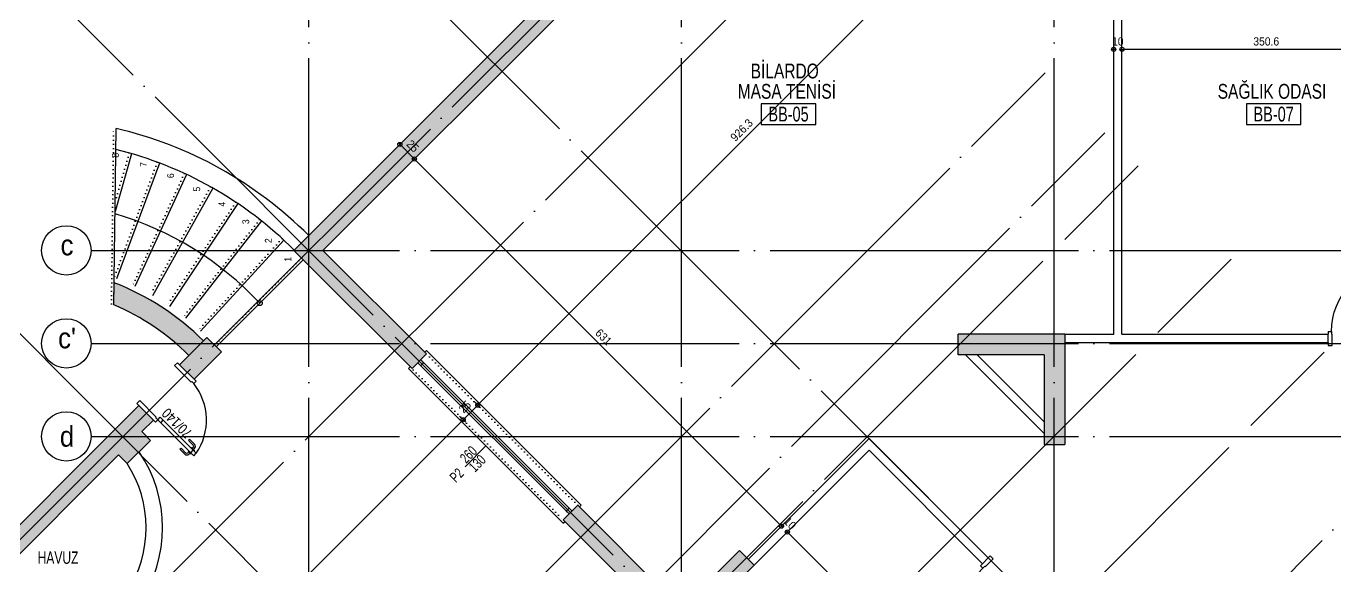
# Model space of a CAD drawing. Extents: x 460786 to 545292, y 30998 to 41694.
# Drawn here: x 477476 to 479067, y 39945 to 40601 of the extents above; entities that cross this region are included whole.
import ezdxf
from ezdxf.enums import TextEntityAlignment as Align

# ---------------------------------------------------------------- set-up
doc = ezdxf.new("R2010")
doc.units = 0
doc.header["$LTSCALE"] = 50
doc.header["$MEASUREMENT"] = 0
doc.header["$PDMODE"] = 35
doc.linetypes.add('DASHDOT', pattern=[5.5, 5, -0.25, 0, -0.25])
doc.linetypes.add('DASHED', pattern=[0.1, 0, -0.1])
doc.layers.get('0').update_dxf_attribs({"linetype": 'CONTINUOUS'})
doc.layers.get('Defpoints').update_dxf_attribs({"linetype": 'CONTINUOUS'})
for name, color, linetype in [('A-Aks Balonu', 2, 'CONTINUOUS'), ('A-Aks Dikey', 12, 'DASHDOT'), ('A-Aks Yatay', 12, 'DASHDOT'), ('A-Betonarme', 6, 'CONTINUOUS'), ('A-Cam', 160, 'CONTINUOUS'), ('A-Dash', 9, 'DASHED'), ('A-Duvar', 7, 'CONTINUOUS'), ('A-Gör 2', 40, 'CONTINUOUS'), ('A-Gör 4', 75, 'CONTINUOUS'), ('A-Kapı', 2, 'CONTINUOUS'), ('A-mahal adi', 1, 'CONTINUOUS'), ('A-mahal no', 4, 'CONTINUOUS'), ('A-Merdiven', 11, 'CONTINUOUS'), ('A-Olcu  IC Yatay', 8, 'CONTINUOUS'), ('A-Olcu Ic Dikey', 8, 'CONTINUOUS'), ('A-Poz-Kapı', 4, 'CONTINUOUS'), ('A-Poz-Pen', 4, 'CONTINUOUS'), ('A-Tarama 1', 9, 'CONTINUOUS'), ('A-Yazı 1', 200, 'CONTINUOUS'), ('A-Yazı Merdiven', 4, 'CONTINUOUS')]:
    doc.layers.add(name, color=color, linetype=linetype)
doc.styles.add('blkan', font='arial.ttf', dxfattribs={"width": 0.9, "height": 12.5})
doc.styles.get("Standard").update_dxf_attribs({"font": 'arial.ttf', "width": 0.9})
doc.dimstyles.new('EXIT', dxfattribs={"dimscale": 50, "dimtxt": 0.23, "dimasz": 0.03, "dimexe": 0.125, "dimexo": 0.5, "dimgap": 0.09, "dimtad": 1, "dimzin": 1, "dimdsep": 46, "dimtxsty": 'Standard', "dimblk": 'TICK', "dimcen": 0.2, "dimadec": 0, "dimazin": 0, "dimtfac": 1, "dimtix": 1, "dimtofl": 0, "dimtmove": 2, "dimatfit": 3, "dimldrblk": 'TICK', "dimfxl": 1, "dimtolj": 1, "dimtzin": 1, "dimarcsym": 0})
pattern_1 = [(225, (-999.023, 1950.459), (5.30330086, -5.30330086), []), (225, (-1004.3264, 1950.459), (5.30330086, -5.30330086), [3.75, -1.875])]

# ---------------------------------------------------------------- blocks, each defined once
blk = doc.blocks.new('aks')
blk.add_circle((-0.8, 38.6), 60)
at = {"width": 0.9}
blk.add_attdef('AKSNO', text='', height=50, dxfattribs=at).set_placement((-0.8, 38.6), align=Align.MIDDLE_CENTER)
blk = doc.blocks.new('poz-pk1')
blk.add_line((24.3, 28.7), (24.3, -5.7))
at = {"width": 0.7}
for p in [(17, 10), (31.5, 10)]:
    blk.add_attdef('YAZı', text='', height=12, rotation=90, dxfattribs=at).set_placement(p, align=Align.MIDDLE_CENTER)
blk.add_attdef('POZ', text='', height=12, dxfattribs=at).set_placement((24.3, -14.4), align=Align.MIDDLE_CENTER)
blk = doc.blocks.new('kapı L 90p 10')
at = {"ltscale": 20}
for p, q in [((1.5, 79.9), (3.2, 79.9)), ((3.2, 81.4), (4, 81.4)), ((3.2, 81.4), (3.2, 76.4)), ((4, 85.4), (8.2, 85.4)), ((4, 3.5), (4, 85.4)), ((4, 80.2), (8.2, 80.2)), ((8.2, 3.5), (8.2, 85.4)), ((9, 81.4), (8.2, 81.4)), ((9, 81.4), (9, 76.4)), ((10.7, 79.9), (9, 79.9)), ((-2.5, 75.9), (-2.5, 67.9)), ((-2.5, 67.9), (-0.5, 67.9)), ((-0.5, 75.9), (-0.5, 67.9)), ((1.5, 77.9), (3.2, 77.9)), ((3.2, 76.4), (4, 76.4)), ((3.2, 76.4), (4, 76.4)), ((9, 76.4), (8.2, 76.4)), ((10.7, 77.9), (9, 77.9)), ((12.7, 75.9), (12.7, 67.9)), ((14.7, 67.9), (12.7, 67.9)), ((14.7, 75.9), (14.7, 67.9)), ((0, 3.5), (4, 3.5)), ((0, 3.5), (0, 0)), ((4, 8.7), (8.2, 8.7)), ((4, 3.5), (8.2, 3.5)), ((4, 3.5), (4, 0)), ((90, 3.5), (86, 3.5)), ((86, 3.5), (86, 0)), ((90, 3.5), (90, 0)), ((4, 0), (5, 0)), ((5, -13.5), (5, 0)), ((85, -13.5), (85, 0)), ((86, 0), (85, 0))]:
    blk.add_line(p, q, dxfattribs=at)
for p, q in [((0, -10), (0, -13.5)), ((0, -13.5), (5, -13.5)), ((90, -13.5), (85, -13.5)), ((90, -10), (90, -13.5))]:
    blk.add_line(p, q)
for centre, radius, start, end in [((1.5, 75.9), 4, 90, 180), ((10.7, 75.9), 4, 0, 90), ((1.5, 75.9), 2, 90, 180), ((10.7, 75.9), 2, 0, 90)]:
    blk.add_arc(centre, radius, start, end, dxfattribs=at)
blk.add_arc((4, 3.5), 82, 0, 87.0641)
at = {"layer": 'A-Poz-Kapı', "width": 0.8}
blk.add_attdef('POZNO', (25, -10), '', height=12.5, rotation=90, dxfattribs=at)
blk = doc.blocks.new('mahal adı')
at = {"layer": 'A-mahal no'}
blk.add_lwpolyline([(-75.6, -73.4), (89.9, -73.4), (89.9, -10.9), (-75.6, -10.9)], close=True, dxfattribs=at)
at = {"layer": 'A-mahal adi', "width": 0.75}
for p in [(2.1, 88.8), (2.1, 27)]:
    blk.add_attdef('MAHALADI', text='', height=45, dxfattribs=at).set_placement(p, align=Align.MIDDLE_CENTER)
at = {"layer": 'A-mahal no', "width": 0.7}
blk.add_attdef('MAHALNO', text='', height=45, dxfattribs=at).set_placement((7.1, -42.1), align=Align.MIDDLE_CENTER)
blk = doc.blocks.new('TICK', base_point=(53.7, 38.1))
blk.add_line((55.4, 38.1), (52, 38.1))
blk.add_circle((53.7, 38.1), 1.67)
blk = doc.blocks.new('*D841')
at = {"layer": 'A-Olcu  IC Yatay', "color": 0, "lineweight": -2, "transparency": 16777216}
for p, q in [((478807.9, 40557.5), (478807.9, 40578.7)), ((479158.6, 40557.5), (479158.6, 40578.7)), ((479157.1, 40572.5), (478809.4, 40572.5))]:
    blk.add_line(p, q, dxfattribs=at)
at = {"layer": 'Defpoints', "color": 0, "transparency": 16777216}
for p in [(478807.9, 40572.5), (478807.9, 40532.5), (479158.6, 40532.5)]:
    blk.add_point(p, dxfattribs=at)
at = {"layer": 'A-Olcu  IC Yatay', "color": 0, "lineweight": -2, "transparency": 16777216, "xscale": 1.5, "yscale": 1.5, "zscale": 1.5}
for p, rotation in [((478807.9, 40572.5), 180.0000000000499), ((479158.6, 40572.5), 4.996003610813204e-11)]:
    blk.add_blockref('TICK', p, dxfattribs=dict(at, rotation=rotation))
at = {"layer": 'A-Olcu  IC Yatay', "color": 0, "transparency": 16777216, "insert": (478983.3, 40582.1), "char_height": 10, "attachment_point": 5}
blk.add_mtext('\\A1;350.6', dxfattribs=at)
blk = doc.blocks.new('*D842')
at = {"layer": 'A-Olcu  IC Yatay', "color": 0, "lineweight": -2, "transparency": 16777216}
for p, q in [((478797.9, 40557.5), (478797.9, 40578.7)), ((478807.9, 40557.5), (478807.9, 40578.7)), ((478796.4, 40572.5), (478794.9, 40572.5)), ((478809.4, 40572.5), (478810.9, 40572.5))]:
    blk.add_line(p, q, dxfattribs=at)
at = {"layer": 'Defpoints', "color": 0, "transparency": 16777216}
for p in [(478807.9, 40572.5), (478797.9, 40532.5), (478807.9, 40532.5)]:
    blk.add_point(p, dxfattribs=at)
at = {"layer": 'A-Olcu  IC Yatay', "color": 0, "lineweight": -2, "transparency": 16777216, "xscale": 1.5, "yscale": 1.5, "zscale": 1.5}
blk.add_blockref('TICK', (478797.9, 40572.5), dxfattribs=at)
at = {"layer": 'A-Olcu  IC Yatay', "color": 0, "lineweight": -2, "transparency": 16777216, "xscale": 1.5, "yscale": 1.5, "zscale": 1.5, "rotation": 180}
blk.add_blockref('TICK', (478807.9, 40572.5), dxfattribs=at)
at = {"layer": 'A-Olcu  IC Yatay', "color": 0, "transparency": 16777216, "insert": (478802.9, 40582.1), "char_height": 10, "attachment_point": 5}
blk.add_mtext('\\A1;10', dxfattribs=at)
blk = doc.blocks.new('*D899')
at = {"layer": 'A-Olcu  IC Yatay', "color": 0, "lineweight": -2, "transparency": 16777216}
for p, q in [((477326.4, 39441.5), (478006.3, 40121.4)), ((478010.5, 40119.3), (478002.9, 40126.9)), ((477328.5, 39437.3), (477320.9, 39444.9))]:
    blk.add_line(p, q, dxfattribs=at)
at = {"layer": 'Defpoints', "color": 0, "transparency": 16777216}
for p in [(478007.3, 40122.4), (478028.2, 40101.6), (477346.2, 39419.6)]:
    blk.add_point(p, dxfattribs=at)
at = {"layer": 'A-Olcu  IC Yatay', "color": 0, "lineweight": -2, "transparency": 16777216, "xscale": 1.5, "yscale": 1.5, "zscale": 1.5}
for p, rotation in [((478007.3, 40122.4), 44.99999999929125), ((477325.3, 39440.4), 224.9999999992912)]:
    blk.add_blockref('TICK', p, dxfattribs=dict(at, rotation=rotation))
at = {"layer": 'A-Olcu  IC Yatay', "color": 0, "transparency": 16777216, "insert": (477659.5, 39788.2), "char_height": 10, "attachment_point": 5, "rotation": 45}
blk.add_mtext('\\A1;964.5', dxfattribs=at)
blk = doc.blocks.new('*D901')
at = {"layer": 'A-Olcu  IC Yatay', "color": 0, "lineweight": -2, "transparency": 16777216}
for p, q in [((478023.9, 40139.1), (478008.4, 40123.5)), ((478028.2, 40136.9), (478020.6, 40144.5)), ((478010.5, 40119.3), (478002.9, 40126.9))]:
    blk.add_line(p, q, dxfattribs=at)
at = {"layer": 'Defpoints', "color": 0, "transparency": 16777216}
for p in [(478007.3, 40122.4), (478045.8, 40119.3), (478028.2, 40101.6)]:
    blk.add_point(p, dxfattribs=at)
at = {"layer": 'A-Olcu  IC Yatay', "color": 0, "lineweight": -2, "transparency": 16777216, "xscale": 1.5, "yscale": 1.5, "zscale": 1.5}
for p, rotation in [((478025, 40140.1), 44.99999999948122), ((478007.3, 40122.4), 224.9999999994812)]:
    blk.add_blockref('TICK', p, dxfattribs=dict(at, rotation=rotation))
at = {"layer": 'A-Olcu  IC Yatay', "color": 0, "transparency": 16777216, "insert": (478009.4, 40138.1), "char_height": 10, "attachment_point": 5, "rotation": 45}
blk.add_mtext('\\A1;25', dxfattribs=at)
blk = doc.blocks.new('*D902')
at = {"layer": 'A-Olcu  IC Yatay', "color": 0, "lineweight": -2, "transparency": 16777216}
for p, q in [((478683.1, 40791.9), (478675.5, 40799.5)), ((478026.1, 40141.2), (478678.9, 40794)), ((478028.2, 40136.9), (478020.6, 40144.5))]:
    blk.add_line(p, q, dxfattribs=at)
at = {"layer": 'Defpoints', "color": 0, "transparency": 16777216}
for p in [(478680, 40795.1), (478700.8, 40774.2), (478045.8, 40119.3)]:
    blk.add_point(p, dxfattribs=at)
at = {"layer": 'A-Olcu  IC Yatay', "color": 0, "lineweight": -2, "transparency": 16777216, "xscale": 1.5, "yscale": 1.5, "zscale": 1.5}
for p, rotation in [((478680, 40795.1), 44.99999999943734), ((478025, 40140.1), 224.9999999994373)]:
    blk.add_blockref('TICK', p, dxfattribs=dict(at, rotation=rotation))
at = {"layer": 'A-Olcu  IC Yatay', "color": 0, "transparency": 16777216, "insert": (478345.7, 40474.4), "char_height": 10, "attachment_point": 5, "rotation": 45}
blk.add_mtext('\\A1;926.3', dxfattribs=at)
blk = doc.blocks.new('*D913')
at = {"layer": 'A-Olcu Ic Dikey', "color": 0, "lineweight": -2, "transparency": 16777216}
for p, q in [((477941.4, 40432.7), (477943.6, 40434.9)), ((477949.1, 40438.2), (478393.1, 39994.2)), ((478387.6, 39986.5), (478389.8, 39988.7))]:
    blk.add_line(p, q, dxfattribs=at)
at = {"layer": 'Defpoints', "color": 0, "transparency": 16777216}
for p in [(477959.1, 40450.4), (478405.3, 40004.2), (478394.2, 39993.1)]:
    blk.add_point(p, dxfattribs=at)
at = {"layer": 'A-Olcu Ic Dikey', "color": 0, "lineweight": -2, "transparency": 16777216, "xscale": 1.5, "yscale": 1.5, "zscale": 1.5}
for p, rotation in [((477948, 40439.3), 134.999999999776), ((478394.2, 39993.1), 314.999999999776)]:
    blk.add_blockref('TICK', p, dxfattribs=dict(at, rotation=rotation))
at = {"layer": 'A-Olcu Ic Dikey', "color": 0, "transparency": 16777216, "insert": (478177.9, 40223), "char_height": 10, "attachment_point": 5, "rotation": 315}
blk.add_mtext('\\A1;631', dxfattribs=at)
blk = doc.blocks.new('*D914')
at = {"layer": 'A-Olcu Ic Dikey', "color": 0, "lineweight": -2, "transparency": 16777216}
for p, q in [((477923.8, 40450.4), (477925.9, 40452.6)), ((477946.9, 40440.4), (477931.4, 40455.9)), ((477941.4, 40432.7), (477943.6, 40434.9))]:
    blk.add_line(p, q, dxfattribs=at)
at = {"layer": 'Defpoints', "color": 0, "transparency": 16777216}
for p in [(477941.4, 40468.1), (477930.3, 40457), (477959.1, 40450.4)]:
    blk.add_point(p, dxfattribs=at)
at = {"layer": 'A-Olcu Ic Dikey', "color": 0, "lineweight": -2, "transparency": 16777216, "xscale": 1.5, "yscale": 1.5, "zscale": 1.5}
for p, rotation in [((477930.3, 40457), 134.999999999776), ((477948, 40439.3), 314.999999999776)]:
    blk.add_blockref('TICK', p, dxfattribs=dict(at, rotation=rotation))
at = {"layer": 'A-Olcu Ic Dikey', "color": 0, "transparency": 16777216, "insert": (477946, 40454.9), "char_height": 10, "attachment_point": 5, "rotation": 315}
blk.add_mtext('\\A1;25', dxfattribs=at)
blk = doc.blocks.new('*D915')
at = {"layer": 'A-Olcu Ic Dikey', "color": 0, "lineweight": -2, "transparency": 16777216}
for p, q in [((478387.6, 39986.5), (478389.8, 39988.7)), ((478393.1, 39994.2), (478392.1, 39995.2)), ((478394.7, 39979.5), (478396.8, 39981.6)), ((478402.3, 39985), (478403.4, 39983.9))]:
    blk.add_line(p, q, dxfattribs=at)
at = {"layer": 'Defpoints', "color": 0, "transparency": 16777216}
for p in [(478405.3, 40004.2), (478394.2, 39993.1), (478412.4, 39997.2)]:
    blk.add_point(p, dxfattribs=at)
at = {"layer": 'A-Olcu Ic Dikey', "color": 0, "lineweight": -2, "transparency": 16777216, "xscale": 1.5, "yscale": 1.5, "zscale": 1.5}
for p, rotation in [((478394.2, 39993.1), 314.999999999776), ((478401.3, 39986), 134.999999999776)]:
    blk.add_blockref('TICK', p, dxfattribs=dict(at, rotation=rotation))
at = {"layer": 'A-Olcu Ic Dikey', "color": 0, "transparency": 16777216, "insert": (478404.5, 39996.4), "char_height": 10, "attachment_point": 5, "rotation": 315}
blk.add_mtext('\\A1;10', dxfattribs=at)
blk = doc.blocks.new('*D916')
at = {"layer": 'A-Olcu Ic Dikey', "color": 0, "lineweight": -2, "transparency": 16777216}
for p, q in [((478394.7, 39979.5), (478396.8, 39981.6)), ((478402.3, 39985), (478608.8, 39778.5)), ((478603.3, 39770.9), (478605.4, 39773))]:
    blk.add_line(p, q, dxfattribs=at)
at = {"layer": 'Defpoints', "color": 0, "transparency": 16777216}
for p in [(478412.4, 39997.2), (478621, 39788.6), (478609.9, 39777.4)]:
    blk.add_point(p, dxfattribs=at)
at = {"layer": 'A-Olcu Ic Dikey', "color": 0, "lineweight": -2, "transparency": 16777216, "xscale": 1.5, "yscale": 1.5, "zscale": 1.5}
for p, rotation in [((478401.3, 39986), 134.999999999776), ((478609.9, 39777.4), 314.999999999776)]:
    blk.add_blockref('TICK', p, dxfattribs=dict(at, rotation=rotation))
at = {"layer": 'A-Olcu Ic Dikey', "color": 0, "transparency": 16777216, "insert": (478512.3, 39888.5), "char_height": 10, "attachment_point": 5, "rotation": 315}
blk.add_mtext('\\A1;295', dxfattribs=at)

msp = doc.modelspace()

# ---------------------------------------------------------------- hatches: boundary and pattern name
at = {"layer": 'A-Tarama 1'}
h = msp.add_hatch(dxfattribs=at)
h.set_pattern_fill('ANSI33', color=256, scale=30, angle=180, style=0)
h.set_pattern_definition(pattern_1)
h.paths.add_polyline_path([(481000.58, 41099.23), (480580.08, 41099.23), (480580.08, 41074.23), (481000.58, 41074.23)])
h.paths.add_polyline_path([(481452.58, 41099.23), (481040.58, 41099.23), (481040.58, 41074.23), (481452.58, 41074.23)])
h.paths.add_polyline_path([(481905.58, 41099.23), (481492.58, 41099.23), (481492.58, 41074.23), (481905.58, 41074.23)])
h.paths.add_polyline_path([(482390.58, 40768.2), (482810.58, 40768.2), (482810.58, 40793.2), (482365.58, 40793.2), (482365.58, 40679.2), (481938.58, 40679.2), (481938.58, 41059.23), (481913.58, 41059.23), (481913.58, 40654.2), (482026.58, 40654.2), (482026.58, 40341.2), (481913.58, 40341.2), (481913.58, 40316.2), (482051.58, 40316.2), (482051.58, 40654.2), (482390.58, 40654.2)])
h.paths.add_polyline_path([(482850.58, 40793.2), (482810.58, 40793.2), (482810.58, 40753.2), (482850.58, 40753.2)])
h.paths.add_polyline_path([(483262.58, 40793.2), (482850.58, 40793.2), (482850.58, 40768.2), (483262.58, 40768.2)])
h.paths.add_polyline_path([(483302.58, 40793.2), (483262.58, 40793.2), (483262.58, 40753.2), (483302.58, 40753.2)])
h.paths.add_polyline_path([(483747.58, 40793.2), (483302.58, 40793.2), (483302.58, 40768.2), (483722.58, 40768.2), (483722.58, 40653.23), (484062.58, 40653.23), (484062.58, 40315.7), (484200.58, 40315.7), (484200.58, 40340.7), (484087.58, 40340.7), (484087.58, 40653.23), (484200.58, 40653.23), (484200.58, 40880.2), (484673.54, 40880.2, -0.1883118), (484679.22, 38960.85), (484663.51, 38976.56), (484641.03, 38999.04), (484612.75, 38970.75), (484641.03, 38942.47), (484651.64, 38953.07), (484849.63, 38755.08), (484839.02, 38744.48), (484867.31, 38716.19), (484895.59, 38744.48), (484867.31, 38772.76), (484698.58, 38941.49, 0.1883593), (484700.46, 40880.2), (484700.58, 40880.2), (484700.58, 40905.2), (484690.58, 40905.2), (484175.58, 40905.2), (484175.58, 40678.23), (483747.58, 40678.23)])
h.paths.add_polyline_path([(484867.31, 38716.19), (484849.63, 38733.87), (484651.64, 38535.88), (484669.32, 38518.2)])
h.paths.add_polyline_path([(484669.32, 38518.2), (484651.64, 38535.88), (484641.03, 38546.49), (484630.43, 38535.88), (484432.44, 38733.87), (484443.04, 38744.48), (484414.76, 38772.76), (484386.47, 38744.48), (484414.76, 38716.19), (484517.87, 38613.08, -0.0582319), (484199.07, 38083.35), (484216.77, 38065.65, 0.0576881), (484536.26, 38594.69), (484612.75, 38518.2), (484641.03, 38489.92)])
h.paths.add_polyline_path([(484216.77, 38065.65), (484188.48, 38093.94), (484160.2, 38065.65), (484160.65, 38065.2), (484188.48, 38037.37)])
h.paths.add_polyline_path([(483753.61, 38507.6), (483764.22, 38518.2), (483747.58, 38534.84), (483747.58, 38958.2), (483747.58, 39071.2), (483797.58, 39071.2), (483797.58, 39096.2), (483722.58, 39096.2), (483722.58, 38983.2), (483302.58, 38983.2), (483302.58, 38998.2), (483262.58, 38998.2), (483262.58, 38983.2), (482850.58, 38983.2), (482850.58, 38998.2), (482810.58, 38998.2), (482810.58, 38983.2), (482389.58, 38983.2), (482389.58, 39096.2), (482051.58, 39096.2), (482051.58, 39435.2), (481913.58, 39435.2), (481913.58, 39410.2), (482026.58, 39410.2), (482026.58, 39096.2), (481913.58, 39096.2), (481913.58, 38989.73, -0.3196639), (480580.58, 38989.73), (480580.58, 38999.2), (480547.58, 38999.2), (480547.58, 38959.2), (480580.58, 38959.2, 0.3113716), (481913.58, 38959.2), (481913.58, 38958.2), (481938.58, 38958.2), (481938.58, 39071.2), (482364.58, 39071.2), (482364.58, 38958.2), (483722.58, 38958.2), (483722.58, 38533.13), (483707.65, 38518.2), (483735.94, 38489.92), (484160.2, 38065.65), (484177.88, 38083.33)])
h.paths.add_polyline_path([(481492.58, 38991.2), (481452.58, 38991.2), (481452.58, 38951.2), (481492.58, 38951.2)], flags=17)
h.paths.add_polyline_path([(481040.58, 38991.2), (481000.58, 38991.2), (481000.58, 38951.2), (481040.58, 38951.2)], flags=17)
h.paths.add_polyline_path([(480542.58, 38999.2), (480542.58, 39629.2), (480542.58, 39669.2), (480542.58, 39790.2), (480517.58, 39790.2), (480517.58, 39669.2), (480509.58, 39669.2), (480509.58, 39629.2), (480517.58, 39629.2), (480517.58, 38999.2), (480510.08, 38999.2), (480510.08, 38984.2), (480104.58, 38984.2), (480104.58, 38991.2), (480064.58, 38991.2), (480064.58, 38984.2), (479643.08, 38984.2), (479643.08, 38990.48), (479618.08, 38990.48), (479618.08, 38975.48), (479403.85, 38761.25), (479355.77, 38809.34), (479338.09, 38791.66), (479386.18, 38743.58), (479182.88, 38540.28), (479177.93, 38545.23), (479149.65, 38516.95), (479154.6, 38512), (478956.61, 38314.01), (478951.66, 38318.96), (478923.37, 38290.68), (478928.32, 38285.73), (478735.99, 38093.39), (478730.33, 38099.05), (478702.05, 38070.76), (478730.33, 38042.48), (478758.62, 38070.76), (478753.67, 38075.71), (478946, 38268.05), (478951.66, 38262.39), (478979.94, 38290.68), (478974.29, 38296.33), (479172.28, 38494.32), (479177.93, 38488.66), (479206.22, 38516.95), (479200.56, 38522.61), (479637.16, 38959.2), (480064.58, 38959.2), (480064.58, 38951.2), (480104.58, 38951.2), (480104.58, 38959.2), (480532, 38959.2), (480542.58, 38959.2)])
h.paths.add_polyline_path([(480579.58, 39669.2), (480547.58, 39669.2), (480547.58, 39629.2), (480579.58, 39629.2)])
h.paths.add_polyline_path([(480542.58, 40799.23), (480517.58, 40799.23), (480517.58, 40680.2), (480517.58, 40122.2), (480502.58, 40122.2), (480502.58, 40082.2), (480517.58, 40082.2), (480517.58, 39950.2), (480542.58, 39950.2)])
h.paths.add_polyline_path([(480580.58, 40122.2), (480547.58, 40122.2), (480547.58, 40082.2), (480580.58, 40082.2)])
h.paths.add_polyline_path([(480572.58, 40799.23), (480547.58, 40799.23), (480547.58, 40653.23), (480572.58, 40653.23)])
h.paths.add_polyline_path([(481040.58, 40800.2), (481000.58, 40800.2), (481000.58, 40760.2), (481040.58, 40760.2)])
h.paths.add_polyline_path([(481492.58, 40800.2), (481452.58, 40800.2), (481452.58, 40760.2), (481492.58, 40760.2)])
h.paths.add_polyline_path([(479651.58, 40774.23), (479727.58, 40774.23), (479727.58, 40799.23), (479611.58, 40799.23), (479611.58, 40759.23), (479651.58, 40759.23)])
h.paths.add_polyline_path([(480104.58, 40799.23), (480064.58, 40799.23), (479987.58, 40799.23), (479987.58, 40774.23), (480064.58, 40774.23), (480064.58, 40759.23), (480071.58, 40759.23), (480071.58, 40655.2), (480096.58, 40655.2), (480096.58, 40759.23), (480104.58, 40759.23)])
h.paths.add_polyline_path([(478817.94, 40799.23), (478576.94, 40799.23), (478576.94, 40774.23), (478701.94, 40774.23), (478701.94, 40759.23), (478741.94, 40759.23), (478741.94, 40774.23), (478817.94, 40774.23)])
h.paths.add_polyline_path([(479198.58, 40799.23), (479077.94, 40799.23), (479077.94, 40774.23), (479158.58, 40774.23), (479158.58, 40759.23), (479198.58, 40759.23)])
h.paths.add_polyline_path([(479414.58, 40799.23), (479395.58, 40799.23), (479395.58, 40774.23), (479414.58, 40774.23)])
h.paths.add_polyline_path([(477836.9, 40328.2), (478282.94, 40774.23), (478446.94, 40774.23), (478446.94, 40799.23), (478272.58, 40799.23), (477801.55, 40328.2), (477945.09, 40184.66), (477962.77, 40202.34)])
h.paths.add_polyline_path([(477583.08, 40288.98), (477582.74, 40262.14, -0.0960502), (477673.92, 40200.57), (477691.59, 40218.25, 0.1042464)])
h.paths.add_polyline_path([(477713.51, 40204.81), (477695.84, 40222.49), (477662.6, 40189.26), (477680.28, 40171.58)])
h.paths.add_polyline_path([(477588.36, 40079.66), (477598.96, 40069.05), (477627.25, 40097.33), (477616.64, 40107.94), (477630.78, 40122.08), (477613.11, 40139.76), (477570.68, 40097.33), (477372.69, 39899.34), (477344.4, 39871.06), (477251.77, 39778.43), (477269.45, 39760.75), (477362.08, 39853.38), (477372.69, 39842.77), (477400.97, 39871.06), (477390.37, 39881.67)])
h.paths.add_polyline_path([(477206.15, 39891.45), (477179.46, 39891.1, 0.1078349), (477251.77, 39778.43), (477269.45, 39796.11, -0.0999905)])
h.paths.add_polyline_path([(477145.71, 39672.36), (477123.08, 39649.73), (477151.36, 39621.45), (477173.99, 39644.08)])
h.paths.add_polyline_path([(477147.83, 39617.91), (477119.54, 39646.2), (477096.92, 39623.57), (477125.2, 39595.29)])
h.paths.add_polyline_path([(477147.83, 39617.91), (477130.15, 39600.24), (477775.74, 38954.65), (477770.79, 38949.7), (477799.07, 38921.41), (477804.02, 38926.36), (478002.01, 38728.37), (477997.06, 38723.42), (478025.35, 38695.14), (478030.3, 38700.09), (478228.29, 38502.1), (478223.34, 38497.15), (478251.62, 38468.87), (478256.57, 38473.82), (478454.56, 38275.83), (478449.61, 38270.88), (478477.9, 38242.59), (478500.52, 38265.22)])
h.paths.add_polyline_path([(478045.85, 38772.21), (478040.91, 38767.27), (477941.91, 38866.26), (477924.23, 38848.58), (478051.51, 38721.3), (478504.06, 38268.75), (478532.34, 38297.04), (478527.39, 38301.99), (478719.73, 38494.32), (478724.68, 38489.37), (478752.96, 38517.66), (478748.01, 38522.61), (478946, 38720.6), (478950.95, 38715.65), (478979.24, 38743.93), (478974.29, 38748.88), (479177.58, 38952.17), (479224.96, 38904.8), (479242.63, 38922.47), (479190.08, 38975.03), (479190.08, 38990.03), (479165.08, 38990.03), (479165.08, 38975.03), (478956.61, 38766.56), (478950.95, 38772.21), (478922.67, 38743.93), (478928.32, 38738.27), (478730.33, 38540.28), (478724.68, 38545.94), (478696.39, 38517.66), (478702.05, 38512), (478504.06, 38314.01), (478498.4, 38319.67), (478493.45, 38314.72), (478295.46, 38512.71), (478300.41, 38517.66), (478272.13, 38545.94), (478267.18, 38540.99), (478069.19, 38738.98), (478074.14, 38743.93)])
h = msp.add_hatch(dxfattribs=at)
h.set_pattern_fill('ANSI33', color=256, scale=30, angle=180, style=0)
h.set_pattern_definition(pattern_1)
h.paths.add_polyline_path([(478470.12, 39196.48), (478498.4, 39168.19), (478526.69, 39196.48), (478498.4, 39224.76)])
h.paths.add_polyline_path([(478576.54, 39553.21), (478594.22, 39570.89), (478742.71, 39422.4), (478725.03, 39404.72)], flags=17)
h.paths.add_polyline_path([(480064.58, 39669.2), (480104.58, 39669.2), (480104.58, 39629.2), (480064.58, 39629.2)])
h.paths.add_polyline_path([(480064.58, 40122.2), (480104.58, 40122.2), (480104.58, 40082.2), (480064.58, 40082.2)])
h.paths.add_polyline_path([(479611.58, 39669.2), (479651.58, 39669.2), (479651.58, 39629.2), (479611.58, 39629.2)])
h.paths.add_polyline_path([(479158.58, 39669.2), (479198.58, 39669.2), (479198.58, 39629.2), (479158.58, 39629.2)])
h.paths.add_polyline_path([(479611.58, 40122.2), (479651.58, 40122.2), (479651.58, 40082.2), (479611.58, 40082.2)])
h.paths.add_polyline_path([(479158.58, 40122.2), (479198.58, 40122.2), (479198.58, 40082.2), (479158.58, 40082.2)])
h.paths.add_polyline_path([(483715.58, 39669.2), (483755.58, 39669.2), (483755.58, 39629.2), (483715.58, 39629.2)])
h.paths.add_polyline_path([(483715.58, 40122.2), (483755.58, 40122.2), (483755.58, 40082.2), (483715.58, 40082.2)])
h.paths.add_polyline_path([(482357.58, 39669.2), (482397.58, 39669.2), (482397.58, 39629.2), (482357.58, 39629.2)])
h.paths.add_polyline_path([(482357.58, 40122.2), (482397.58, 40122.2), (482397.58, 40082.2), (482357.58, 40082.2)])
h.paths.add_polyline_path([(483262.58, 39669.2), (483302.58, 39669.2), (483302.58, 39629.2), (483262.58, 39629.2)])
h.paths.add_polyline_path([(482810.58, 39669.2), (482850.58, 39669.2), (482850.58, 39629.2), (482810.58, 39629.2)])
h.paths.add_polyline_path([(483262.58, 40122.2), (483302.58, 40122.2), (483302.58, 40082.2), (483262.58, 40082.2)])
h.paths.add_polyline_path([(482810.58, 40122.2), (482850.58, 40122.2), (482850.58, 40082.2), (482810.58, 40082.2)])
h.paths.add_polyline_path([(481905.58, 40122.2), (481945.58, 40122.2), (481945.58, 40082.2), (481905.58, 40082.2)])
h.paths.add_polyline_path([(481905.58, 39669.2), (481945.58, 39669.2), (481945.58, 39629.2), (481905.58, 39629.2)])
h.paths.add_polyline_path([(481452.58, 40122.2), (481492.58, 40122.2), (481492.58, 40082.2), (481452.58, 40082.2)])
h.paths.add_polyline_path([(481000.58, 40122.2), (481040.58, 40122.2), (481040.58, 40082.2), (481000.58, 40082.2)])
h.paths.add_polyline_path([(481452.58, 39669.2), (481492.58, 39669.2), (481492.58, 39629.2), (481452.58, 39629.2)])
h.paths.add_polyline_path([(481000.58, 39669.2), (481040.58, 39669.2), (481040.58, 39629.2), (481000.58, 39629.2)])
h.paths.add_polyline_path([(484620.58, 39662.2), (484660.58, 39662.2), (484660.58, 39622.2), (484620.58, 39622.2)])
h.paths.add_polyline_path([(484620.58, 40122.2), (484660.58, 40122.2), (484660.58, 40082.2), (484620.58, 40082.2)])
h.paths.add_polyline_path([(484168.58, 39669.2), (484208.58, 39669.2), (484208.58, 39629.2), (484168.58, 39629.2)])
h.paths.add_polyline_path([(484168.58, 40122.2), (484208.58, 40122.2), (484208.58, 40082.2), (484168.58, 40082.2)])
h.paths.add_polyline_path([(484620.58, 39443.2), (484660.58, 39443.2), (484660.58, 39403.2), (484620.58, 39403.2)])
h.paths.add_polyline_path([(484620.58, 40355.7), (484660.58, 40355.7), (484660.58, 40315.7), (484620.58, 40315.7)])
h.paths.add_polyline_path([(478360.87, 39945.66), (478343.19, 39963.34), (478272.48, 39892.63), (478146.62, 40018.49), (478128.94, 40000.81), (478330.47, 39799.29), (478348.14, 39816.97), (478290.16, 39874.95)])
h.paths.add_polyline_path([(478716.19, 39883.79), (478733.87, 39866.11), (478516.43, 39648.67), (478523.51, 39641.6), (478505.83, 39623.92), (478422.39, 39707.36), (478440.07, 39725.04), (478498.76, 39666.35)], flags=17)
edge = h.paths.add_edge_path(flags=17)
edge.add_line((478716.19, 39883.79), (478733.87, 39866.11))
edge.add_line((478498.76, 39666.35), (478716.19, 39883.79))
edge.add_line((478440.07, 39725.04), (478498.76, 39666.35))
edge.add_line((478422.39, 39707.36), (478440.07, 39725.04))
edge.add_line((478505.83, 39623.92), (478422.39, 39707.36))
edge.add_line((478523.51, 39641.6), (478505.83, 39623.92))
edge.add_line((478523.51, 39641.6), (478516.43, 39648.67))
edge.add_line((478516.43, 39648.67), (478733.87, 39866.11))
h.paths.add_polyline_path([(478516.43, 39648.67), (478523.51, 39641.6)], flags=0)
h.paths.add_polyline_path([(478713.58, 40092.2), (478738.58, 40092.2), (478738.58, 40226.23), (478608.94, 40226.23), (478608.94, 40201.23), (478713.58, 40201.23)])
h.paths.add_polyline_path([(484062.58, 39432.2), (484062.58, 39072.2), (484200.58, 39072.2), (484200.58, 39097.2), (484087.58, 39097.2), (484087.58, 39407.2), (484200.58, 39407.2), (484200.58, 39432.2)])
edge = h.paths.add_edge_path()
edge.add_line((478725.03, 39404.72), (478742.71, 39422.4))
edge.add_line((478576.54, 39553.21), (478594.22, 39570.89))
edge.add_line((484062.58, 39084.2), (484062.58, 39072.2))

# ---------------------------------------------------------------- linework, layer by layer
msp.add_line((477613.11, 40139.76), (477610.63, 40142.23))
at = {"layer": 'A-Aks Dikey', "ltscale": 1.5}
for p, q in [((477819.58, 38536.28), (477819.58, 41299.23)), ((478272.58, 38536.28), (478272.58, 41299.23)), ((478725.58, 38536.28), (478725.58, 41299.23)), ((477567.31, 41032.66), (480379.41, 38220.57)), ((477341.04, 40806.39), (480153.13, 37994.3)), ((477114.77, 40580.12), (479926.86, 37768.02))]:
    msp.add_line(p, q, dxfattribs=at)
at = {"layer": 'A-Aks Yatay', "ltscale": 1.5}
for p, q in [((476827.03, 39335.3), (478375.07, 40883.34)), ((476940.17, 39222.17), (478488.2, 40770.2)), ((477166.45, 38995.89), (478714.48, 40543.92)), ((477239.28, 38923.06), (478787.31, 40471.09)), ((477279.58, 38882.76), (478827.61, 40430.79)), ((477554.99, 40328.2), (485409.82, 40328.2)), ((477392.72, 38769.62), (478940.75, 40317.65)), ((477554.99, 40215.2), (485409.82, 40215.2)), ((477505.86, 38656.48), (479053.89, 40204.51)), ((477554.99, 40102.2), (485409.82, 40102.2)), ((477618.99, 38543.34), (479167.03, 40091.38))]:
    msp.add_line(p, q, dxfattribs=at)
at = {"layer": 'A-Betonarme'}
for p, q in [((477801.55, 40328.2), (478272.58, 40799.23)), ((477836.9, 40328.2), (478282.94, 40774.23)), ((477801.55, 40328.2), (477945.09, 40184.66)), ((477836.9, 40328.2), (477962.77, 40202.34)), ((477582.74, 40262.14), (477583.08, 40288.98)), ((478608.94, 40201.23), (478608.94, 40226.23)), ((478738.58, 40226.23), (478608.94, 40226.23)), ((478738.58, 40226.23), (478738.58, 40092.2)), ((477713.51, 40204.81), (477695.84, 40222.49)), ((477962.77, 40202.34), (477945.09, 40184.66)), ((478713.58, 40201.23), (478608.94, 40201.23)), ((478713.58, 40201.23), (478713.58, 40092.2)), ((477680.28, 40171.58), (477662.6, 40189.26)), ((477613.11, 40139.76), (477570.68, 40097.33)), ((477630.78, 40122.08), (477613.11, 40139.76)), ((477616.64, 40107.94), (477630.78, 40122.08)), ((477570.68, 40097.33), (477372.69, 39899.34)), ((477598.96, 40069.05), (477627.25, 40097.33)), ((477627.25, 40097.33), (477616.64, 40107.94)), ((478713.58, 40092.2), (478738.58, 40092.2)), ((477390.37, 39881.67), (477588.36, 40079.66)), ((477588.36, 40079.66), (477598.96, 40069.05)), ((478146.62, 40018.49), (478128.94, 40000.81)), ((478146.62, 40018.49), (478272.48, 39892.63)), ((478128.94, 40000.81), (478330.47, 39799.29)), ((478343.19, 39963.34), (478272.48, 39892.63)), ((478360.87, 39945.66), (478343.19, 39963.34)), ((478290.16, 39874.95), (478360.87, 39945.66))]:
    msp.add_line(p, q, dxfattribs=at)
msp.add_lwpolyline([(477662.6, 40189.26), (477695.84, 40222.49), (477713.51, 40204.81), (477680.28, 40171.58)], close=True, dxfattribs=at)
for points in [[(477598.96, 40069.05), (477627.25, 40097.33), (477616.64, 40107.94)], [(477588.36, 40079.66), (477598.96, 40069.05)]]:
    msp.add_lwpolyline(points, dxfattribs=at)
for radius, end in [(314, 68.80552), (289, 66.94576)]:
    msp.add_arc((477469.56, 39996.22), radius, 45, end, dxfattribs=at)
at = {"layer": 'A-Cam'}
for p, q in [((477955.7, 40195.27), (478139.55, 40011.42)), ((477955.7, 40195.27), (477959.23, 40191.73)), ((477952.16, 40191.73), (478136.01, 40007.88)), ((477959.23, 40191.73), (477955.7, 40188.2)), ((477957.47, 40189.96), (478134.24, 40013.19)), ((478132.48, 40011.42), (478136.01, 40014.95)), ((478136.01, 40007.88), (478132.48, 40011.42))]:
    msp.add_line(p, q, dxfattribs=at)
at = {"layer": 'A-Dash'}
for p, q in [((477579.75, 40263.39), (477582.53, 40477.22)), ((477635.4, 40435.41), (477583.16, 40294.8)), ((477601.37, 40446.58), (477584.36, 40387.07)), ((477668.46, 40421.65), (477605.53, 40285.49)), ((477700.27, 40405.44), (477627.06, 40274.52)), ((477730.83, 40386.77), (477647.74, 40261.88)), ((477759.86, 40365.79), (477667.38, 40247.69)), ((477787.25, 40342.58), (477685.92, 40231.98)), ((477811.1, 40319.36), (477704.84, 40213.11)), ((478146.62, 40018.49), (477960.65, 40204.46)), ((477942.97, 40186.78), (478128.94, 40000.81))]:
    msp.add_line(p, q, dxfattribs=at)
at = {"layer": 'A-Duvar'}
for p, q in [((478797.94, 40226.23), (478797.94, 40774.23)), ((478807.94, 40226.23), (478807.94, 40774.23)), ((478738.58, 40226.23), (478797.94, 40226.23)), ((478807.94, 40226.23), (479058.58, 40226.23)), ((479058.58, 40216.23), (479058.58, 40226.23)), ((478738.58, 40216.23), (479058.58, 40216.23)), ((478617.95, 40201.23), (478713.58, 40105.6)), ((478632.09, 40201.23), (478713.58, 40119.74)), ((478353.8, 39952.73), (478500.52, 40099.45)), ((478500.52, 40099.45), (478645.48, 39954.5)), ((478360.87, 39945.66), (478500.52, 40085.31)), ((478500.52, 40085.31), (478638.41, 39947.43)), ((478638.41, 39947.43), (478645.48, 39954.5))]:
    msp.add_line(p, q, dxfattribs=at)
at = {"layer": 'A-Duvar', "ltscale": 1.5}
msp.add_line((477836.9, 40328.2), (477962.77, 40202.34), dxfattribs=at)
at = {"layer": 'A-Gör 2'}
for points in [[(477960.65, 40204.46), (477962.77, 40206.58), (478150.86, 40018.49), (478148.74, 40016.37)], [(477942.97, 40186.78), (477940.85, 40184.66), (478128.94, 39996.57), (478131.06, 39998.69)]]:
    msp.add_lwpolyline(points, dxfattribs=at)
for radius, end in [(489, 76.79362), (464, 76.11048)]:
    msp.add_arc((477473.81, 40000.46), radius, 45, end, dxfattribs=at)
at = {"layer": 'A-Gör 4'}
for radius, start, end in [(163.18, 325.59398, 34.40602), (143.18, 327.09476, 32.90524)]:
    msp.add_arc((477478.76, 39991.27), radius, start, end, dxfattribs=at)
at = {"layer": 'A-Kapı'}
for p, q in [((477660.13, 40191.73), (477656.59, 40188.2)), ((477656.59, 40188.2), (477676.75, 40168.04)), ((477662.6, 40189.26), (477660.13, 40191.73)), ((477677.45, 40168.75), (477676.75, 40168.04)), ((477679.93, 40166.28), (477677.45, 40168.75)), ((477682.76, 40169.1), (477679.93, 40166.28)), ((477682.76, 40169.1), (477680.28, 40171.58)), ((477610.63, 40142.23), (477614.17, 40145.77)), ((477614.17, 40145.77), (477634.32, 40125.62)), ((477633.26, 40119.61), (477630.78, 40122.08)), ((477633.26, 40119.61), (477636.09, 40122.44)), ((477633.61, 40124.91), (477634.32, 40125.62)), ((477636.09, 40122.44), (477633.61, 40124.91)), ((477636.09, 40122.44), (477639.06, 40125.41)), ((477636.09, 40122.44), (477679.85, 40078.67)), ((477639.06, 40125.41), (477682.82, 40081.64)), ((477639.77, 40118.75), (477642.74, 40121.72)), ((477675.01, 40098.58), (477673.6, 40097.16)), ((477679.25, 40091.51), (477673.6, 40097.16)), ((477680.67, 40092.92), (477675.01, 40098.58)), ((477662.91, 40086.48), (477664.33, 40087.89)), ((477668.57, 40080.82), (477662.91, 40086.48)), ((477669.98, 40082.24), (477664.33, 40087.89)), ((477672.81, 40082.24), (477673.98, 40083.41)), ((477672.92, 40084.47), (477673.49, 40085.03)), ((477672.92, 40084.47), (477673.49, 40085.03)), ((477676.46, 40080.93), (477672.92, 40084.47)), ((477674.23, 40080.82), (477675.4, 40081.99)), ((477676.17, 40082.35), (477679.14, 40085.32)), ((477677.02, 40088.57), (477676.46, 40088)), ((477676.46, 40080.93), (477677.02, 40081.5)), ((477680.56, 40085.03), (477677.02, 40088.57)), ((477679.25, 40088.68), (477678.08, 40087.51)), ((477680.67, 40087.27), (477679.5, 40086.1)), ((477679.85, 40078.67), (477682.82, 40081.64)), ((477680.56, 40085.03), (477679.99, 40084.47))]:
    msp.add_line(p, q, dxfattribs=at)
for centre, radius, start, end in [((477624, 40122), 71.33, 325.54553, 38.37091), ((477671.4, 40083.65), 2, 225, 315), ((477677.84, 40090.09), 2, 315, 45), ((477677.84, 40090.09), 4, 315, 45), ((477671.4, 40083.65), 4, 225, 315)]:
    msp.add_arc(centre, radius, start, end, dxfattribs=at)
at = {"layer": 'A-Merdiven'}
for p, q in [((477582.74, 40262.14), (477585.52, 40476.53)), ((477604.26, 40445.75), (477584.21, 40375.64)), ((477638.21, 40434.37), (477585.97, 40293.76)), ((477671.19, 40420.39), (477608.26, 40284.23)), ((477702.89, 40403.97), (477629.68, 40273.05)), ((477733.33, 40385.11), (477650.24, 40260.22)), ((477762.22, 40363.95), (477669.75, 40245.84)), ((477789.46, 40340.56), (477688.13, 40229.96)), ((477813.22, 40317.24), (477706.96, 40210.99))]:
    msp.add_line(p, q, dxfattribs=at)
msp.add_circle((477760.09, 40264.11), 3, dxfattribs=at)
msp.add_arc((477473.19, 39995.96), 392.7, 43.0659, 73.58425, dxfattribs=at)

# ---------------------------------------------------------------- block references
ref = msp.add_blockref('mahal adı', (478399.87, 40510.71), dxfattribs=dict(xscale=0.4, yscale=0.4, zscale=0.4))
ref.add_attrib('MAHALNO', 'BB-05', dxfattribs={"layer": 'A-mahal no', "height": 18, "width": 0.7}).set_placement((478402.71, 40493.85), align=Align.MIDDLE_CENTER)
ref.add_attrib('MAHALADI', 'MASA TENİSİ', dxfattribs={"layer": 'A-mahal adi', "height": 18, "width": 0.75}).set_placement((478400.69, 40521.52), align=Align.MIDDLE_CENTER)
ref.add_attrib('MAHALADI', 'BİLARDO ', dxfattribs={"layer": 'A-mahal adi', "height": 18, "width": 0.75}).set_placement((478400.69, 40546.21), align=Align.MIDDLE_CENTER)
ref = msp.add_blockref('mahal adı', (478989.5, 40510.71), dxfattribs=dict(xscale=0.4, yscale=0.4, zscale=0.4))
ref.add_attrib('MAHALNO', 'BB-07', dxfattribs={"layer": 'A-mahal no', "height": 18, "width": 0.7}).set_placement((478992.35, 40493.85), align=Align.MIDDLE_CENTER)
ref.add_attrib('MAHALADI', 'SAĞLIK ODASI', dxfattribs={"layer": 'A-mahal adi', "height": 18, "width": 0.75}).set_placement((478990.33, 40521.52), align=Align.MIDDLE_CENTER)
at = {"layer": 'A-Aks Balonu'}
ref = msp.add_blockref('aks', (477524.57, 40347.52), dxfattribs=dict(at, xscale=0.5, yscale=0.5, zscale=0.5, rotation=179.9999999999985))
ref.add_attrib('AKSNO', 'c', dxfattribs={"layer": '0', "height": 25, "width": 0.9}).set_placement((477525.79, 40334.67), align=Align.MIDDLE_CENTER)
ref = msp.add_blockref('aks', (477524.57, 40234.52), dxfattribs=dict(at, xscale=0.5, yscale=0.5, zscale=0.5, rotation=179.9999999999985))
ref.add_attrib('AKSNO', "c'", dxfattribs={"layer": '0', "height": 25, "width": 0.9}).set_placement((477525.79, 40221.67), align=Align.MIDDLE_CENTER)
ref = msp.add_blockref('aks', (477524.57, 40121.52), dxfattribs=dict(at, xscale=0.5, yscale=0.5, zscale=0.5, rotation=179.9999999999985))
ref.add_attrib('AKSNO', 'd', dxfattribs={"layer": '0', "height": 25, "width": 0.9}).set_placement((477525.79, 40102.19), align=Align.MIDDLE_CENTER)
at = {"layer": 'A-Kapı'}
ref = msp.add_blockref('kapı L 90p 10', (479148.58, 40226.23), dxfattribs=dict(at, xscale=-1, rotation=359.9999999999862))
ref.add_attrib('POZNO', 'K2 90/220', (479136.17, 40227.69), dxfattribs={"layer": 'A-Poz-Kapı', "height": 12.5, "rotation": 270, "text_generation_flag": 6, "width": 0.8})
ref = msp.add_blockref('kapı L 90p 10', (478702.05, 39883.79), dxfattribs=dict(at, rotation=135))
ref.add_attrib('POZNO', 'AK1 90/220', (478647.54, 39843.17), dxfattribs={"layer": 'A-Poz-Kapı', "height": 12.5, "rotation": 45, "width": 0.8})
at = {"layer": 'A-Poz-Pen'}
ref = msp.add_blockref('poz-pk1', (477995.86, 40087.43), dxfattribs=dict(at, xscale=1.041608796296916, yscale=1.041608796296916, zscale=1.041608796296916, rotation=315))
ref.add_attrib('YAZı', '260', dxfattribs={"layer": '0', "height": 12.499, "rotation": 45, "width": 0.7}).set_placement((478013.69, 40080.15), align=Align.MIDDLE_CENTER)
ref.add_attrib('YAZı', '130', dxfattribs={"layer": '0', "height": 12.499, "rotation": 45, "width": 0.7}).set_placement((478024.38, 40069.47), align=Align.MIDDLE_CENTER)
ref.add_attrib('POZ', 'P2', dxfattribs={"layer": '0', "height": 12.499, "rotation": 45, "width": 0.7}).set_placement((477999.34, 40055.06), align=Align.MIDDLE_CENTER)

# ---------------------------------------------------------------- texts
at = {"layer": 'A-Poz-Kapı', "width": 0.8}
msp.add_attdef('70/140', (477678.93, 40107.47), '', height=12.5, rotation=135, dxfattribs=at)
at = {"layer": 'A-Yazı 1', "style": 'blkan', "width": 0.7}
msp.add_text('HAVUZ', height=15, dxfattribs=at).set_placement((477490.02, 39947.32))
at = {"layer": 'A-Yazı Merdiven', "width": 0.9}
for s, p in [('8', (477588.71, 40440.91, 56888.89)), ('7', (477622.73, 40429.69, 56888.89)), ('6', (477655.79, 40416.04, 56888.89)), ('5', (477687.6, 40399.72, 56888.89)), ('4', (477718.16, 40381.44, 56888.89)), ('3', (477747.19, 40360.13, 56888.89)), ('2', (477774.58, 40337.13, 56888.89)), ('1', (477798.43, 40314.45, 56888.89))]:
    msp.add_text(s, height=8.33, rotation=90, dxfattribs=at).set_placement(p)

# ---------------------------------------------------------------- dimensions: what is measured, and where the dimension line sits
at = {"layer": 'A-Olcu  IC Yatay'}
for p1, p2, distance, picture, middle in [((478045.84, 40119.27), (478700.81, 40774.23), 29.48, '*D902', (478345.68, 40474.39)), ((478797.94, 40532.46), (478807.94, 40532.46), 40, '*D842', (478802.94, 40582.07)), ((479158.58, 40532.46), (478807.94, 40532.46), -40, '*D841', (478983.26, 40582.07)), ((478045.84, 40119.27), (478028.16, 40101.59), -29.48, '*D901', (478009.36, 40138.07)), ((477346.16, 39419.59), (478028.16, 40101.59), 29.48, '*D899', (477659.52, 39788.23))]:
    dim = msp.add_aligned_dim(p1=p1, p2=p2, distance=distance, dimstyle='EXIT', override={"dimtxt": 0.2, "dimdec": 1, "dimzin": 9, "dimtdec": 1}, dxfattribs=at)
    dim.commit()
    dim.dimension.update_dxf_attribs({"geometry": picture, "text_midpoint": middle})
at = {"layer": 'A-Olcu Ic Dikey'}
for p1, p2, distance, picture, middle in [((477959.11, 40450.41), (477941.43, 40468.09), 15.71, '*D914', (477945.95, 40454.93)), ((477959.11, 40450.41), (478405.3, 40004.23), -15.71, '*D913', (478177.89, 40223)), ((478412.37, 39997.15), (478405.3, 40004.23), 15.71, '*D915', (478404.51, 39996.37)), ((478412.37, 39997.15), (478620.96, 39788.56), -15.71, '*D916', (478512.35, 39888.54))]:
    dim = msp.add_aligned_dim(p1=p1, p2=p2, distance=distance, dimstyle='EXIT', override={"dimtxt": 0.2, "dimdec": 1, "dimzin": 9, "dimtdec": 1}, dxfattribs=at)
    dim.commit()
    dim.dimension.update_dxf_attribs({"geometry": picture, "text_midpoint": middle})

doc.saveas('drawing.dxf')
